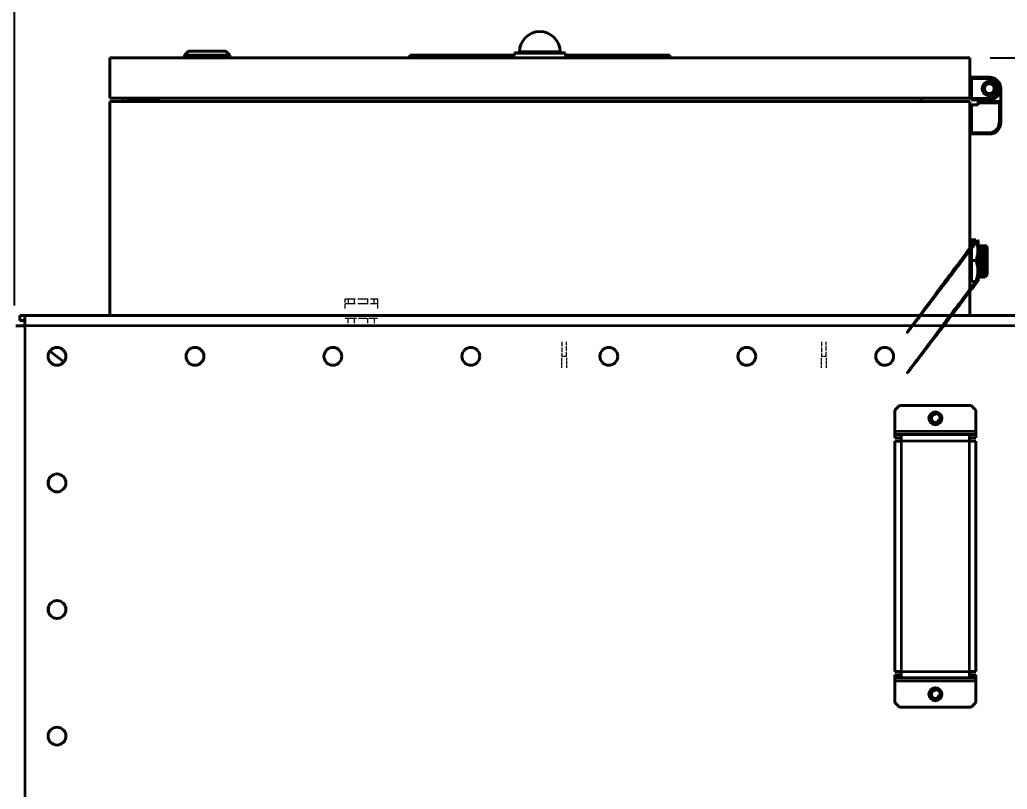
# Model space of a CAD drawing. Header units: millimetres. Extents: x 0 to 5945, y 0 to 4205.
# Drawn here: x 2225 to 2834, y 3393 to 3867 of the extents above; entities that cross this region are included whole.
import ezdxf

# ---------------------------------------------------------------- set-up
doc = ezdxf.new("R2010")
doc.units = ezdxf.units.MM
doc.header["$LTSCALE"] = 5
doc.linetypes.add('DASHED', pattern=[0.2067, 0.1654, -0.0413])
for name, color, linetype, lineweight in [('가려진 것(ISO)', 2, 'DASHED', 18), ('가려진 좁은 것(ISO)', 2, 'DASHED', 18), ('가시적인 것(ISO)', 3, 'Continuous', 40), ('가시적인 좁은 것(ISO)', 3, 'Continuous', 35), ('치수(ISO)', 2, 'Continuous', 25)]:
    doc.layers.add(name, color=color, linetype=linetype, lineweight=lineweight)
doc.styles.add('치수 텍스트_PSTEK_POSCO', font='isocp.shx')
doc.dimstyles.new('치수_PSTEK_POSCO', dxfattribs={"dimscale": 5, "dimtxt": 3.5, "dimasz": 2.5, "dimexe": 2, "dimexo": 2.5, "dimgap": 1, "dimtad": 1, "dimrnd": 1e-08, "dimdsep": 46, "dimtxsty": '치수 텍스트_PSTEK_POSCO', "dimcen": 0.09, "dimdle": 10, "dimclrd": 7, "dimclre": 7, "dimclrt": 2, "dimadec": 1, "dimazin": 2, "dimtfac": 1, "dimtmove": 0, "dimatfit": 3, "dimfxl": 0, "dimtolj": 1, "dimlwd": -1, "dimlwe": -1, "dimarcsym": 0})

# ---------------------------------------------------------------- blocks, each defined once
blk = doc.blocks.new('*D29')
at = {"layer": 'Defpoints', "color": 0}
for p in [(2869.26, 3918.93), (2221.86, 3678.22), (2869.26, 3678.22)]:
    blk.add_point(p, dxfattribs=at)
at = {"layer": '치수(ISO)', "color": 7}
for p, q in [((2221.86, 3690.72), (2221.86, 3928.93)), ((2869.26, 3690.72), (2869.26, 3928.93)), ((2234.36, 3918.93), (2856.76, 3918.93))]:
    blk.add_line(p, q, dxfattribs=at)
for points in [[(2234.36, 3921.02), (2234.36, 3916.85), (2221.86, 3918.93)], [(2856.76, 3921.02), (2856.76, 3916.85), (2869.26, 3918.93)]]:
    blk.add_solid(points, dxfattribs=at)
at = {"layer": '치수(ISO)', "color": 2, "insert": (2518.78, 3932.68), "char_height": 17.5, "attachment_point": 4, "style": '치수 텍스트_PSTEK_POSCO'}
blk.add_mtext('\\A1;647.4', dxfattribs=at)
blk = doc.blocks.new('*D57')
at = {"layer": 'Defpoints', "color": 0}
for p in [(2943.06, 3969.15), (2943.06, 3489.42), (1787.06, 3430.42)]:
    blk.add_point(p, dxfattribs=at)
at = {"layer": '치수(ISO)', "color": 7}
for p, q in [((1787.06, 3442.92), (1787.06, 3979.15)), ((2943.06, 3501.92), (2943.06, 3979.15)), ((1799.56, 3969.15), (2930.56, 3969.15))]:
    blk.add_line(p, q, dxfattribs=at)
for points in [[(1799.56, 3971.24), (1799.56, 3967.07), (1787.06, 3969.15)], [(2930.56, 3971.24), (2930.56, 3967.07), (2943.06, 3969.15)]]:
    blk.add_solid(points, dxfattribs=at)
at = {"layer": '치수(ISO)', "color": 2, "insert": (2346.25, 3982.9), "char_height": 17.5, "attachment_point": 4, "style": '치수 텍스트_PSTEK_POSCO'}
blk.add_mtext('\\A1;1156', dxfattribs=at)
blk = doc.blocks.new('*D58')
at = {"layer": 'Defpoints', "color": 0}
for p in [(2810.56, 3843.42), (2746.9, 2880.62), (3120.83, 2880.62)]:
    blk.add_point(p, dxfattribs=at)
at = {"layer": '치수(ISO)', "color": 7}
for p, q in [((2823.06, 3843.42), (3130.83, 3843.42)), ((3120.83, 3830.92), (3120.83, 2893.12)), ((2759.4, 2880.62), (3130.83, 2880.62))]:
    blk.add_line(p, q, dxfattribs=at)
for points in [[(3118.74, 3830.92), (3122.91, 3830.92), (3120.83, 3843.42)], [(3118.74, 2893.12), (3122.91, 2893.12), (3120.83, 2880.62)]]:
    blk.add_solid(points, dxfattribs=at)
at = {"layer": '치수(ISO)', "color": 2, "insert": (3107.07, 3337.16), "char_height": 17.5, "attachment_point": 4, "rotation": 90, "style": '치수 텍스트_PSTEK_POSCO'}
blk.add_mtext('\\A1;962.8', dxfattribs=at)

msp = doc.modelspace()

# ---------------------------------------------------------------- linework, layer by layer
at = {"layer": '가려진 것(ISO)', "ltscale": 7.618686}
for p, q in [((2425.557, 3694.925), (2445.557, 3694.925)), ((2425.557, 3691.925), (2445.557, 3691.925))]:
    msp.add_line(p, q, dxfattribs=at)
at = {"layer": '가려진 것(ISO)', "ltscale": 3.49512}
for p, q in [((2425.557, 3688.925), (2425.557, 3694.925)), ((2445.557, 3694.925), (2445.557, 3688.925))]:
    msp.add_line(p, q, dxfattribs=at)
at = {"layer": '가려진 것(ISO)', "ltscale": 1.142718}
for p, q in [((2431.457, 3691.925), (2431.457, 3694.925)), ((2439.657, 3691.925), (2439.657, 3694.925)), ((2431.457, 3679.925), (2431.457, 3682.925)), ((2439.657, 3679.925), (2439.657, 3682.925))]:
    msp.add_line(p, q, dxfattribs=at)
at = {"layer": '가려진 것(ISO)', "ltscale": 1.196656}
for p, q in [((2425.557, 3682.925), (2427.557, 3682.925)), ((2443.557, 3682.925), (2445.557, 3682.925))]:
    msp.add_line(p, q, dxfattribs=at)
at = {"layer": '가려진 것(ISO)', "ltscale": 6.094929}
msp.add_line((2427.557, 3682.925), (2443.557, 3682.925), dxfattribs=at)
at = {"layer": '가려진 것(ISO)', "ltscale": 3.428354}
for p, q in [((2559.057, 3668.425), (2559.057, 3659.425)), ((2562.057, 3659.425), (2562.057, 3668.425)), ((2719.057, 3668.425), (2719.057, 3659.425)), ((2722.057, 3659.425), (2722.057, 3668.425))]:
    msp.add_line(p, q, dxfattribs=at)
at = {"layer": '가려진 것(ISO)', "ltscale": 2.285536}
for p, q in [((2558.975, 3658.425), (2558.975, 3652.425)), ((2562.139, 3652.425), (2562.139, 3658.425)), ((2718.975, 3658.425), (2718.975, 3652.425)), ((2722.139, 3652.425), (2722.139, 3658.425))]:
    msp.add_line(p, q, dxfattribs=at)
at = {"layer": '가려진 것(ISO)', "ltscale": 1.795034}
for p, q in [((2562.057, 3659.425), (2559.057, 3659.425)), ((2722.057, 3659.425), (2719.057, 3659.425))]:
    msp.add_line(p, q, dxfattribs=at)
at = {"layer": '가려진 좁은 것(ISO)', "ltscale": 1.142718}
for p, q in [((2427.557, 3694.925), (2427.557, 3691.925)), ((2443.557, 3691.925), (2443.557, 3694.925)), ((2427.557, 3679.925), (2427.557, 3682.925)), ((2443.557, 3682.925), (2443.557, 3679.925))]:
    msp.add_line(p, q, dxfattribs=at)
at = {"layer": '가시적인 것(ISO)'}
for p, q in [((2329.057, 3847.425), (2326.557, 3844.925)), ((2329.057, 3847.425), (2352.057, 3847.425)), ((2352.057, 3847.425), (2354.557, 3844.925)), ((2529.977, 3846.136), (2529.304, 3843.425)), ((2530.357, 3846.425), (2529.977, 3846.136)), ((2561.137, 3846.136), (2529.977, 3846.136)), ((2560.757, 3846.425), (2530.357, 3846.425)), ((2533.057, 3846.425), (2533.057, 3847.025)), ((2558.057, 3846.425), (2558.057, 3847.025)), ((2560.757, 3846.425), (2561.137, 3846.136)), ((2561.137, 3846.136), (2561.81, 3843.425)), ((2810.557, 3843.425), (2280.557, 3843.425)), ((2280.557, 3843.425), (2280.557, 3818.425)), ((2354.557, 3844.925), (2326.557, 3844.925)), ((2326.557, 3843.425), (2326.557, 3844.925)), ((2354.557, 3843.425), (2354.557, 3844.925)), ((2529.676, 3844.925), (2465.557, 3844.925)), ((2465.557, 3844.925), (2465.557, 3843.425)), ((2470.557, 3844.935), (2474.565, 3844.935)), ((2470.557, 3844.925), (2470.557, 3844.935)), ((2474.565, 3844.935), (2529.678, 3844.935)), ((2474.565, 3844.925), (2474.565, 3844.935)), ((2561.435, 3844.935), (2616.277, 3844.935)), ((2625.557, 3844.925), (2561.438, 3844.925)), ((2616.277, 3844.935), (2620.557, 3844.935)), ((2616.277, 3844.925), (2616.277, 3844.935)), ((2620.557, 3844.925), (2620.557, 3844.935)), ((2625.557, 3844.925), (2625.557, 3843.425)), ((2810.557, 3818.425), (2810.557, 3843.425)), ((2811.557, 3831.425), (2822.557, 3831.425)), ((2811.557, 3830.425), (2811.557, 3831.425)), ((2811.557, 3830.425), (2811.557, 3818.425)), ((2829.557, 3824.425), (2829.557, 3816.425)), ((2280.557, 3818.425), (2810.557, 3818.425)), ((2280.557, 3816.425), (2810.557, 3816.425)), ((2280.557, 3684.625), (2280.557, 3816.425)), ((2288.556, 3818.425), (2288.556, 3818.147)), ((2288.821, 3816.425), (2288.559, 3818.425)), ((2301.909, 3818.005), (2289.516, 3816.425)), ((2301.854, 3818.425), (2301.909, 3818.005)), ((2304.556, 3818.425), (2304.556, 3818.14)), ((2310.557, 3818.137), (2304.556, 3818.14)), ((2310.557, 3816.425), (2310.557, 3818.425)), ((2780.557, 3816.425), (2780.557, 3818.425)), ((2810.557, 3684.625), (2810.557, 3816.425)), ((2811.557, 3817.425), (2811.557, 3818.425)), ((2822.557, 3817.425), (2811.557, 3817.425)), ((2815.557, 3816.425), (2815.557, 3817.425)), ((2815.557, 3815.425), (2815.557, 3816.425)), ((2829.557, 3816.425), (2815.557, 3816.425)), ((2815.557, 3815.425), (2815.557, 3814.425)), ((2828.557, 3815.425), (2829.557, 3816.425)), ((2829.557, 3816.425), (2829.557, 3803.425)), ((2815.557, 3814.425), (2811.557, 3814.425)), ((2811.557, 3814.425), (2811.557, 3797.425)), ((2811.557, 3796.425), (2811.557, 3797.425)), ((2822.557, 3796.425), (2811.557, 3796.425)), ((2811.557, 3731.225), (2811.557, 3718.425)), ((2811.557, 3731.225), (2814.287, 3731.129)), ((2815.557, 3730.895), (2815.445, 3731.089)), ((2815.557, 3730.895), (2815.557, 3705.954)), ((2810.557, 3727.525), (2811.557, 3727.525)), ((2810.625, 3727.425), (2810.557, 3727.425)), ((2810.948, 3727.425), (2811.061, 3727.425)), ((2811.104, 3725.942), (2810.991, 3725.943)), ((2811.023, 3724.425), (2811.136, 3724.425)), ((2811.532, 3727.425), (2811.419, 3727.425)), ((2815.557, 3727.525), (2820.257, 3727.525)), ((2815.597, 3727.425), (2815.597, 3727.425)), ((2816.068, 3727.425), (2815.955, 3727.425)), ((2816.975, 3727.425), (2816.862, 3727.425)), ((2817.298, 3727.425), (2817.298, 3727.425)), ((2817.411, 3727.425), (2817.411, 3727.425)), ((2817.882, 3727.425), (2817.769, 3727.425)), ((2818.205, 3727.425), (2818.205, 3727.425)), ((2818.319, 3727.425), (2818.318, 3727.425)), ((2818.789, 3727.425), (2818.676, 3727.425)), ((2819.696, 3727.425), (2819.585, 3727.425)), ((2819.957, 3727.424), (2819.957, 3727.425)), ((2820.957, 3727.425), (2819.957, 3727.425)), ((2819.957, 3727.425), (2819.957, 3727.425)), ((2820.257, 3727.425), (2820.257, 3727.525)), ((2820.957, 3727.425), (2820.957, 3708.725)), ((2821.157, 3710.425), (2821.157, 3726.425)), ((2811.557, 3718.425), (2811.557, 3705.625)), ((2814.287, 3718.425), (2811.557, 3718.425)), ((2811.328, 3712.425), (2811.214, 3712.425)), ((2810.888, 3708.109), (2810.557, 3708.683)), ((2811.005, 3708.106), (2810.892, 3708.106)), ((2811.347, 3708.695), (2811.008, 3708.109)), ((2811.246, 3710.909), (2811.359, 3710.91)), ((2811.345, 3708.695), (2811.457, 3708.695)), ((2811.557, 3708.522), (2811.455, 3708.699)), ((2814.287, 3705.72), (2811.557, 3705.625)), ((2815.557, 3705.954), (2815.445, 3705.76)), ((2815.883, 3708.695), (2815.557, 3708.131)), ((2815.881, 3708.695), (2815.993, 3708.695)), ((2816.331, 3708.109), (2815.991, 3708.698)), ((2816.448, 3708.106), (2816.334, 3708.106)), ((2816.79, 3708.695), (2816.451, 3708.109)), ((2816.788, 3708.695), (2816.9, 3708.695)), ((2817.238, 3708.109), (2816.898, 3708.699)), ((2817.355, 3708.106), (2817.242, 3708.106)), ((2817.697, 3708.695), (2817.358, 3708.109)), ((2817.695, 3708.695), (2817.807, 3708.695)), ((2818.145, 3708.109), (2817.805, 3708.698)), ((2818.262, 3708.106), (2818.149, 3708.106)), ((2818.604, 3708.695), (2818.266, 3708.109)), ((2818.602, 3708.695), (2818.714, 3708.695)), ((2819.053, 3708.109), (2818.712, 3708.698)), ((2819.169, 3708.106), (2819.056, 3708.106)), ((2819.512, 3708.696), (2819.173, 3708.109)), ((2819.51, 3708.696), (2819.622, 3708.696)), ((2819.957, 3708.115), (2819.619, 3708.7)), ((2819.957, 3708.119), (2819.957, 3711.451)), ((2819.957, 3711.451), (2819.957, 3711.451)), ((2819.957, 3708.725), (2820.957, 3708.725)), ((2225.157, 3681.425), (2225.157, 3684.625)), ((2225.157, 3684.625), (2228.257, 3684.625)), ((2228.257, 3681.425), (2225.157, 3681.425)), ((2228.257, 3684.625), (2862.857, 3684.625)), ((2228.257, 3684.625), (2228.257, 3683.767)), ((2228.257, 3683.767), (2228.257, 3678.225)), ((2228.257, 3678.225), (2222.714, 3678.225)), ((2228.057, 3678.425), (2228.057, 3678.225)), ((2228.257, 3678.425), (2228.057, 3678.425)), ((2252.347, 3655.983), (2243.612, 3662.664)), ((2764.257, 3626.225), (2767.257, 3629.225)), ((2811.257, 3629.225), (2767.257, 3629.225)), ((2811.257, 3629.225), (2814.257, 3626.225)), ((2764.257, 3626.225), (2764.257, 3613.225)), ((2814.257, 3626.225), (2814.257, 3613.225)), ((2764.257, 3613.225), (2764.257, 3611.225)), ((2764.257, 3609.225), (2764.257, 3611.225)), ((2764.257, 3611.225), (2768.257, 3611.225)), ((2768.257, 3609.225), (2764.257, 3609.225)), ((2768.257, 3607.225), (2768.257, 3611.225)), ((2768.257, 3611.225), (2810.257, 3611.225)), ((2810.257, 3611.225), (2810.257, 3607.225)), ((2810.257, 3611.225), (2814.257, 3611.225)), ((2814.257, 3609.225), (2810.257, 3609.225)), ((2814.257, 3613.225), (2814.257, 3611.225)), ((2814.257, 3611.225), (2814.257, 3609.225)), ((2764.257, 3465.225), (2764.257, 3607.225)), ((2768.257, 3607.225), (2764.257, 3607.225)), ((2814.257, 3607.225), (2810.257, 3607.225)), ((2814.257, 3607.225), (2814.257, 3465.225)), ((2764.257, 3465.225), (2768.257, 3465.225)), ((2764.257, 3461.225), (2764.257, 3463.225)), ((2764.257, 3463.225), (2768.257, 3463.225)), ((2768.257, 3461.225), (2768.257, 3465.225)), ((2810.257, 3465.225), (2814.257, 3465.225)), ((2810.257, 3465.225), (2810.257, 3461.225)), ((2810.257, 3463.225), (2814.257, 3463.225)), ((2814.257, 3463.225), (2814.257, 3461.225)), ((2764.257, 3459.225), (2764.257, 3461.225)), ((2768.257, 3461.225), (2764.257, 3461.225)), ((2764.257, 3446.225), (2764.257, 3459.225)), ((2810.257, 3461.225), (2768.257, 3461.225)), ((2814.257, 3461.225), (2810.257, 3461.225)), ((2814.257, 3459.225), (2814.257, 3461.225)), ((2814.257, 3446.225), (2814.257, 3459.225)), ((2767.257, 3443.225), (2764.257, 3446.225)), ((2814.257, 3446.225), (2811.257, 3443.225)), ((2767.257, 3443.225), (2811.257, 3443.225))]:
    msp.add_line(p, q, dxfattribs=at)
for centre, radius in [((2822.557, 3824.425), 4.5), ((2822.557, 3824.425), 4), ((2822.557, 3824.425), 3), ((2248.057, 3659.425), 5.5), ((2333.057, 3659.425), 5.5), ((2418.057, 3659.425), 5.5), ((2503.057, 3659.425), 5.5), ((2588.057, 3659.425), 5.5), ((2673.057, 3659.425), 5.5), ((2758.057, 3659.425), 5.5), ((2789.257, 3621.225), 4), ((2789.257, 3621.225), 3), ((2248.057, 3581.425), 5.5), ((2248.057, 3503.425), 5.5), ((2789.257, 3451.225), 4), ((2789.257, 3451.225), 3), ((2248.057, 3425.425), 5.5)]:
    msp.add_circle(centre, radius, dxfattribs=at)
for centre, radius, start, end in [((2545.557, 3847.025), 12.5, 0, 180), ((2822.557, 3824.425), 7, 270, 90), ((2822.557, 3803.425), 7, 270, 0), ((2820.957, 3726.425), 0.2, 0, 90), ((2820.957, 3710.425), 0.2, 270, 0), ((2248.118, 3581.425), 5.5, 90.318832, 269.681168), ((2248.118, 3503.425), 5.5, 90.318832, 269.681168)]:
    msp.add_arc(centre, radius, start, end, dxfattribs=at)
for points in [[(2288.596, 3818.138), (2288.583, 3818.144), (2288.569, 3818.147), (2288.556, 3818.147)], [(2304.556, 3818.14), (2303.671, 3818.14), (2302.787, 3818.095), (2301.909, 3818.005)], [(2810.949, 3727.425), (2810.949, 3727.421), (2810.949, 3727.418), (2810.948, 3727.414)], [(2811.532, 3727.425), (2811.541, 3727.425), (2811.549, 3727.425), (2811.557, 3727.425)], [(2815.557, 3727.425), (2815.57, 3727.425), (2815.584, 3727.425), (2815.597, 3727.425)], [(2811.184, 3721.576), (2811.146, 3721.577), (2811.109, 3721.577), (2811.071, 3721.577)], [(2811.186, 3721.438), (2811.149, 3721.438), (2811.111, 3721.439), (2811.073, 3721.439)], [(2811.277, 3715.413), (2811.24, 3715.412), (2811.202, 3715.412), (2811.164, 3715.411)], [(2811.166, 3715.273), (2811.204, 3715.273), (2811.242, 3715.274), (2811.279, 3715.274)], [(2819.957, 3708.119), (2819.957, 3708.117), (2819.957, 3708.116), (2819.957, 3708.115)], [(2819.957, 3708.117), (2819.957, 3708.116), (2819.957, 3708.115), (2819.957, 3708.115)]]:
    msp.add_open_spline(points, degree=3, dxfattribs=at)
for points, weights in [([(2814.287, 3731.129), (2730.833, 3619.542), (2815.445, 3731.089)], [1.24077700271, 1.3410201396, 1.3410201396]), ([(2814.287, 3718.425), (2816.442, 3724.739), (2814.287, 3731.129)], [1.24077700271, 1.4412632765, 1.24077700271]), ([(2814.287, 3705.72), (2816.442, 3712.11), (2814.287, 3718.425)], [1.24077700271, 1.4412632765, 1.24077700271]), ([(2815.445, 3705.76), (2730.833, 3594.941), (2814.287, 3705.72)], [1.3410201396, 1.3410201396, 1.24077700271])]:
    msp.add_rational_spline(points, weights, degree=2, dxfattribs=at)
for points, knots in [([(2810.557, 3725.44), (2810.561, 3725.213), (2810.566, 3724.977), (2810.581, 3724.103), (2810.592, 3723.421), (2810.608, 3722.416), (2810.612, 3722.13), (2810.626, 3721.202), (2810.635, 3720.545), (2810.649, 3719.535), (2810.654, 3719.191), (2810.669, 3718.107), (2810.68, 3717.367), (2810.695, 3716.265), (2810.701, 3715.895), (2810.715, 3714.883), (2810.725, 3714.256), (2810.743, 3713.117), (2810.751, 3712.603), (2810.767, 3711.714), (2810.774, 3711.331), (2810.791, 3710.534), (2810.799, 3710.136), (2810.818, 3709.394), (2810.828, 3709.066), (2810.847, 3708.596), (2810.855, 3708.432), (2810.872, 3708.176), (2810.882, 3708.106), (2810.892, 3708.106)], [0.3222412, 0.3222412, 0.3222412, 0.3222412, 0.4150511, 0.4150511, 0.6534208, 0.6534208, 0.7460289, 0.7460289, 0.9484847, 0.9484847, 1.052104, 1.052104, 1.2739005, 1.2739005, 1.3878066, 1.3878066, 1.5901853, 1.5901853, 1.7730159, 1.7730159, 1.927135, 1.927135, 2.1187165, 2.1187165, 2.3337323, 2.3337323, 2.507767, 2.507767, 2.7164563, 2.7164563, 2.7164563, 2.7164563]), ([(2811.008, 3708.109), (2811.007, 3708.107), (2811.006, 3708.106), (2810.995, 3708.106), (2810.985, 3708.184), (2810.97, 3708.411), (2810.965, 3708.502), (2810.95, 3708.819), (2810.941, 3709.09), (2810.927, 3709.584), (2810.922, 3709.762), (2810.91, 3710.269), (2810.902, 3710.62), (2810.885, 3711.454), (2810.876, 3711.947), (2810.862, 3712.8), (2810.856, 3713.135), (2810.845, 3713.781), (2810.841, 3714.089), (2810.826, 3715.081), (2810.816, 3715.788), (2810.796, 3717.152), (2810.787, 3717.802), (2810.773, 3718.779), (2810.769, 3719.104), (2810.759, 3719.824), (2810.753, 3720.218), (2810.738, 3721.268), (2810.728, 3721.914), (2810.704, 3723.57), (2810.687, 3724.524), (2810.668, 3725.562), (2810.664, 3725.757), (2810.649, 3726.518), (2810.637, 3727.015), (2810.625, 3727.425)], [2.6911151, 2.6911151, 2.6911151, 2.6911151, 2.7166008, 2.7166008, 2.9355079, 2.9355079, 3.0407966, 3.0407966, 3.2433406, 3.2433406, 3.3441671, 3.3441671, 3.5096129, 3.5096129, 3.7042, 3.7042, 3.8226382, 3.8226382, 3.9250352, 3.9250352, 4.1459604, 4.1459604, 4.3415148, 4.3415148, 4.4390559, 4.4390559, 4.5585551, 4.5585551, 4.7616205, 4.7616205, 5.1001237, 5.1001237, 5.1822536, 5.1822536, 5.4334709, 5.4334709, 5.4334709, 5.4334709]), ([(2810.625, 3727.425), (2810.687, 3727.425), (2810.745, 3727.425), (2810.853, 3727.425), (2810.902, 3727.425), (2810.948, 3727.425)], [-0.1388895, -0.1388895, -0.1388895, -0.1388895, -0.06820794, -0.06820794, -0.00000605, -0.00000605, -0.00000605, -0.00000605]), ([(2811.402, 3709.436), (2811.4, 3709.376), (2811.397, 3709.319), (2811.395, 3709.265), (2811.389, 3709.125), (2811.383, 3709.009), (2811.376, 3708.92), (2811.366, 3708.771), (2811.356, 3708.696), (2811.345, 3708.695), (2811.338, 3708.695), (2811.331, 3708.732), (2811.324, 3708.805), (2811.314, 3708.899), (2811.305, 3709.054), (2811.296, 3709.265), (2811.287, 3709.454), (2811.279, 3709.687), (2811.271, 3709.962), (2811.262, 3710.237), (2811.254, 3710.554), (2811.246, 3710.908), (2811.237, 3711.308), (2811.227, 3711.754), (2811.218, 3712.239), (2811.211, 3712.615), (2811.203, 3713.014), (2811.196, 3713.432), (2811.186, 3714.033), (2811.176, 3714.672), (2811.165, 3715.335), (2811.159, 3715.73), (2811.153, 3716.133), (2811.147, 3716.541), (2811.135, 3717.296), (2811.124, 3718.07), (2811.112, 3718.84), (2811.107, 3719.185), (2811.102, 3719.529), (2811.097, 3719.87), (2811.084, 3720.702), (2811.072, 3721.517), (2811.059, 3722.289), (2811.055, 3722.541), (2811.051, 3722.788), (2811.047, 3723.03), (2811.034, 3723.833), (2811.02, 3724.576), (2811.007, 3725.228), (2811.004, 3725.373), (2811.001, 3725.514), (2810.998, 3725.651), (2810.983, 3726.308), (2810.968, 3726.855), (2810.954, 3727.266), (2810.952, 3727.321), (2810.95, 3727.374), (2810.948, 3727.425)], [0.42864764, 0.42864764, 0.42864764, 0.42864764, 0.4375, 0.4375, 0.4375, 0.46084207, 0.46084207, 0.46084207, 0.5, 0.5, 0.5, 0.52730597, 0.52730597, 0.52730597, 0.5625, 0.5625, 0.5625, 0.59376964, 0.59376964, 0.59376964, 0.625, 0.625, 0.625, 0.6602331, 0.6602331, 0.6602331, 0.6875, 0.6875, 0.6875, 0.72669644, 0.72669644, 0.72669644, 0.75, 0.75, 0.75, 0.79315975, 0.79315975, 0.79315975, 0.8125, 0.8125, 0.8125, 0.85962318, 0.85962318, 0.85962318, 0.875, 0.875, 0.875, 0.92608682, 0.92608682, 0.92608682, 0.9375, 0.9375, 0.9375, 0.99255071, 0.99255071, 0.99255071, 1, 1, 1, 1]), ([(2811.061, 3727.425), (2811.113, 3727.425), (2811.169, 3727.425), (2811.288, 3727.425), (2811.352, 3727.425), (2811.419, 3727.425)], [-0.13972389, -0.13972389, -0.13972389, -0.13972389, -0.07119615, -0.07119615, -0.00000972, -0.00000972, -0.00000972, -0.00000972]), ([(2811.455, 3708.699), (2811.446, 3708.714), (2811.437, 3708.788), (2811.428, 3708.919), (2811.41, 3709.172), (2811.392, 3709.639), (2811.375, 3710.29), (2811.357, 3710.941), (2811.34, 3711.775), (2811.322, 3712.737), (2811.304, 3713.7), (2811.287, 3714.791), (2811.269, 3715.937), (2811.252, 3717.084), (2811.234, 3718.287), (2811.216, 3719.467), (2811.199, 3720.646), (2811.181, 3721.802), (2811.164, 3722.858), (2811.146, 3723.909), (2811.129, 3724.86), (2811.111, 3725.651), (2811.111, 3725.655), (2811.111, 3725.659), (2811.111, 3725.663), (2811.094, 3726.404), (2811.078, 3727.003), (2811.061, 3727.425)], [0.50466237, 0.50466237, 0.50466237, 0.50466237, 0.53904732, 0.53904732, 0.53904732, 0.60551113, 0.60551113, 0.60551113, 0.67197493, 0.67197493, 0.67197493, 0.73843874, 0.73843874, 0.73843874, 0.80490255, 0.80490255, 0.80490255, 0.87136635, 0.87136635, 0.87136635, 0.9375, 0.9375, 0.9375, 0.93783016, 0.93783016, 0.93783016, 1, 1, 1, 1]), ([(2811.419, 3727.425), (2811.428, 3727.135), (2811.436, 3726.802), (2811.451, 3726.084), (2811.459, 3725.707), (2811.483, 3724.438), (2811.499, 3723.451), (2811.524, 3721.836), (2811.532, 3721.271), (2811.546, 3720.3), (2811.551, 3719.901), (2811.557, 3719.499)], [0.000001, 0.000001, 0.000001, 0.000001, 0.17755959, 0.17755959, 0.34118674, 0.34118674, 0.68828752, 0.68828752, 0.86585156, 0.86585156, 0.98713517, 0.98713517, 0.98713517, 0.98713517]), ([(2811.557, 3726.446), (2811.555, 3726.512), (2811.554, 3726.576), (2811.546, 3726.928), (2811.539, 3727.191), (2811.532, 3727.425)], [1.78834821, 1.78834821, 1.78834821, 1.78834821, 1.81957156, 1.81957156, 1.96301031, 1.96301031, 1.96301031, 1.96301031]), ([(2815.881, 3708.695), (2815.881, 3708.695), (2815.881, 3708.695), (2815.864, 3708.695), (2815.845, 3708.897), (2815.809, 3709.832), (2815.79, 3710.486), (2815.753, 3712.233), (2815.734, 3713.258), (2815.696, 3715.641), (2815.677, 3716.888), (2815.638, 3719.539), (2815.619, 3720.8), (2815.586, 3722.895), (2815.571, 3723.738), (2815.557, 3724.495)], [4.1723474, 4.1723474, 4.1723474, 4.1723474, 4.17267, 4.17267, 5.0195457, 5.0195457, 5.7098027, 5.7098027, 6.2461028, 6.2461028, 6.6815145, 6.6815145, 7.0840365, 7.0840365, 7.3914567, 7.3914567, 7.3914567, 7.3914567]), ([(2815.597, 3727.425), (2815.649, 3727.425), (2815.704, 3727.425), (2815.824, 3727.425), (2815.888, 3727.425), (2815.955, 3727.425)], [-0.13976226, -0.13976226, -0.13976226, -0.13976226, -0.0711975, -0.0711975, -0.0000093, -0.0000093, -0.0000093, -0.0000093]), ([(2815.991, 3708.698), (2815.975, 3708.726), (2815.957, 3708.934), (2815.922, 3709.832), (2815.903, 3710.486), (2815.866, 3712.233), (2815.848, 3713.258), (2815.809, 3715.641), (2815.79, 3716.888), (2815.751, 3719.539), (2815.732, 3720.8), (2815.694, 3723.177), (2815.676, 3724.256), (2815.647, 3725.657), (2815.637, 3726.092), (2815.617, 3726.849), (2815.607, 3727.169), (2815.597, 3727.425)], [-3.5049232, -3.5049232, -3.5049232, -3.5049232, -2.7556919, -2.7556919, -2.0978074, -2.0978074, -1.5866592, -1.5866592, -1.171668, -1.171668, -0.7880239, -0.7880239, -0.4040334, -0.4040334, -0.2016665, -0.2016665, 0, 0, 0, 0]), ([(2815.955, 3727.425), (2815.963, 3727.129), (2815.972, 3726.787), (2815.989, 3726.022), (2815.997, 3725.602), (2816.014, 3724.661), (2816.023, 3724.137), (2816.042, 3722.995), (2816.051, 3722.375), (2816.07, 3721.096), (2816.079, 3720.441), (2816.098, 3719.164), (2816.106, 3718.547), (2816.12, 3717.551), (2816.125, 3717.174), (2816.135, 3716.475), (2816.14, 3716.153), (2816.154, 3715.199), (2816.163, 3714.581), (2816.182, 3713.306), (2816.193, 3712.663), (2816.213, 3711.578), (2816.221, 3711.123), (2816.234, 3710.486), (2816.239, 3710.276), (2816.252, 3709.731), (2816.261, 3709.425), (2816.275, 3708.975), (2816.28, 3708.811), (2816.296, 3708.449), (2816.306, 3708.291), (2816.322, 3708.137), (2816.328, 3708.106), (2816.334, 3708.106)], [0.000001, 0.000001, 0.000001, 0.000001, 0.1815864, 0.1815864, 0.3616743, 0.3616743, 0.5537251, 0.5537251, 0.7574263, 0.7574263, 0.9587101, 0.9587101, 1.1437994, 1.1437994, 1.2576768, 1.2576768, 1.3561254, 1.3561254, 1.5532927, 1.5532927, 1.7795878, 1.7795878, 1.9665053, 1.9665053, 2.067197, 2.067197, 2.2445997, 2.2445997, 2.3729378, 2.3729378, 2.5770222, 2.5770222, 2.7162896, 2.7162896, 2.7162896, 2.7162896]), ([(2816.451, 3708.109), (2816.45, 3708.107), (2816.449, 3708.106), (2816.438, 3708.106), (2816.429, 3708.173), (2816.412, 3708.408), (2816.405, 3708.548), (2816.388, 3708.957), (2816.379, 3709.251), (2816.361, 3709.926), (2816.352, 3710.297), (2816.333, 3711.164), (2816.324, 3711.666), (2816.309, 3712.518), (2816.304, 3712.841), (2816.293, 3713.465), (2816.289, 3713.764), (2816.274, 3714.745), (2816.263, 3715.451), (2816.244, 3716.812), (2816.234, 3717.459), (2816.221, 3718.436), (2816.216, 3718.763), (2816.206, 3719.484), (2816.201, 3719.878), (2816.19, 3720.591), (2816.186, 3720.911), (2816.171, 3721.939), (2816.161, 3722.626), (2816.144, 3723.701), (2816.137, 3724.108), (2816.12, 3725.087), (2816.11, 3725.631), (2816.094, 3726.365), (2816.089, 3726.598), (2816.079, 3727.035), (2816.073, 3727.239), (2816.068, 3727.425)], [2.6909762, 2.6909762, 2.6909762, 2.6909762, 2.7162371, 2.7162371, 2.9200056, 2.9200056, 3.0757834, 3.0757834, 3.279476, 3.279476, 3.4665207, 3.4665207, 3.6708493, 3.6708493, 3.7870803, 3.7870803, 3.8884337, 3.8884337, 4.1115926, 4.1115926, 4.3068563, 4.3068563, 4.4048115, 4.4048115, 4.5236908, 4.5236908, 4.6223241, 4.6223241, 4.8439406, 4.8439406, 4.9877627, 4.9877627, 5.2071397, 5.2071397, 5.3186089, 5.3186089, 5.4324693, 5.4324693, 5.4324693, 5.4324693]), ([(2816.068, 3727.425), (2816.13, 3727.425), (2816.188, 3727.425), (2816.296, 3727.425), (2816.345, 3727.425), (2816.391, 3727.425)], [-0.13881218, -0.13881218, -0.13881218, -0.13881218, -0.06822643, -0.06822643, 0, 0, 0, 0]), ([(2816.391, 3727.425), (2816.41, 3727.425), (2816.429, 3727.425), (2816.466, 3727.425), (2816.485, 3727.425), (2816.504, 3727.425)], [-0.011348355, -0.011348355, -0.011348355, -0.011348355, -0.005678347, -0.005678347, -0.000009147, -0.000009147, -0.000009147, -0.000009147]), ([(2816.788, 3708.695), (2816.788, 3708.695), (2816.788, 3708.695), (2816.769, 3708.696), (2816.751, 3708.944), (2816.713, 3709.918), (2816.694, 3710.629), (2816.655, 3712.5), (2816.636, 3713.591), (2816.597, 3715.991), (2816.578, 3717.271), (2816.541, 3719.776), (2816.523, 3721.028), (2816.486, 3723.331), (2816.467, 3724.382), (2816.44, 3725.684), (2816.43, 3726.113), (2816.411, 3726.856), (2816.401, 3727.172), (2816.391, 3727.425)], [2.5936859, 2.5936859, 2.5936859, 2.5936859, 2.5937897, 2.5937897, 2.8013141, 2.8013141, 3.0089014, 3.0089014, 3.233591, 3.233591, 3.5102815, 3.5102815, 3.8660147, 3.8660147, 4.3000441, 4.3000441, 4.5508927, 4.5508927, 4.8015238, 4.8015238, 4.8015238, 4.8015238]), ([(2816.504, 3727.425), (2816.556, 3727.425), (2816.611, 3727.425), (2816.731, 3727.425), (2816.795, 3727.425), (2816.862, 3727.425)], [-0.13983379, -0.13983379, -0.13983379, -0.13983379, -0.07118482, -0.07118482, -0.00000499, -0.00000499, -0.00000499, -0.00000499]), ([(2816.898, 3708.699), (2816.88, 3708.729), (2816.863, 3708.976), (2816.826, 3709.918), (2816.807, 3710.629), (2816.768, 3712.5), (2816.749, 3713.591), (2816.711, 3715.991), (2816.692, 3717.271), (2816.655, 3719.776), (2816.636, 3721.028), (2816.599, 3723.331), (2816.58, 3724.382), (2816.553, 3725.684), (2816.544, 3726.113), (2816.524, 3726.856), (2816.514, 3727.172), (2816.504, 3727.425)], [-1.750656, -1.750656, -1.750656, -1.750656, -1.5958966, -1.5958966, -1.43027, -1.43027, -1.2509981, -1.2509981, -1.0302365, -1.0302365, -0.7464096, -0.7464096, -0.4001129, -0.4001129, -0.1999697, -0.1999697, 0, 0, 0, 0]), ([(2816.862, 3727.425), (2816.87, 3727.135), (2816.879, 3726.802), (2816.892, 3726.196), (2816.897, 3725.948), (2816.911, 3725.219), (2816.921, 3724.708), (2816.937, 3723.754), (2816.943, 3723.328), (2816.954, 3722.617), (2816.959, 3722.34), (2816.972, 3721.49), (2816.98, 3720.902), (2816.994, 3719.892), (2817, 3719.475), (2817.011, 3718.732), (2817.015, 3718.406), (2817.029, 3717.432), (2817.038, 3716.788), (2817.057, 3715.434), (2817.068, 3714.731), (2817.083, 3713.761), (2817.087, 3713.468), (2817.097, 3712.843), (2817.103, 3712.515), (2817.118, 3711.658), (2817.128, 3711.157), (2817.146, 3710.294), (2817.154, 3709.926), (2817.172, 3709.252), (2817.182, 3708.958), (2817.199, 3708.548), (2817.206, 3708.408), (2817.223, 3708.173), (2817.232, 3708.106), (2817.242, 3708.106)], [0.000001, 0.000001, 0.000001, 0.000001, 0.1775623, 0.1775623, 0.2880686, 0.2880686, 0.4855654, 0.4855654, 0.63237, 0.63237, 0.7224337, 0.7224337, 0.9050859, 0.9050859, 1.030779, 1.030779, 1.1285675, 1.1285675, 1.3230362, 1.3230362, 1.5450449, 1.5450449, 1.6443183, 1.6443183, 1.7626606, 1.7626606, 1.966952, 1.966952, 2.1527074, 2.1527074, 2.3564061, 2.3564061, 2.5126111, 2.5126111, 2.7162046, 2.7162046, 2.7162046, 2.7162046]), ([(2817.358, 3708.109), (2817.357, 3708.107), (2817.356, 3708.106), (2817.35, 3708.106), (2817.346, 3708.122), (2817.336, 3708.191), (2817.33, 3708.252), (2817.31, 3708.555), (2817.295, 3708.932), (2817.271, 3709.776), (2817.262, 3710.153), (2817.248, 3710.79), (2817.244, 3711.015), (2817.234, 3711.513), (2817.229, 3711.79), (2817.219, 3712.345), (2817.214, 3712.621), (2817.199, 3713.527), (2817.189, 3714.186), (2817.17, 3715.479), (2817.161, 3716.102), (2817.147, 3717.057), (2817.143, 3717.38), (2817.132, 3718.169), (2817.125, 3718.636), (2817.104, 3720.131), (2817.09, 3721.145), (2817.067, 3722.649), (2817.059, 3723.171), (2817.045, 3724.045), (2817.039, 3724.407), (2817.028, 3725.058), (2817.022, 3725.352), (2817.003, 3726.337), (2816.989, 3726.941), (2816.975, 3727.425)], [2.6916311, 2.6916311, 2.6916311, 2.6916311, 2.716485, 2.716485, 2.8151332, 2.8151332, 2.9341354, 2.9341354, 3.250111, 3.250111, 3.4465206, 3.4465206, 3.5447553, 3.5447553, 3.6545981, 3.6545981, 3.7559985, 3.7559985, 3.9760149, 3.9760149, 4.168955, 4.168955, 4.266463, 4.266463, 4.4064252, 4.4064252, 4.7159522, 4.7159522, 4.8895285, 4.8895285, 5.0204662, 5.0204662, 5.1370735, 5.1370735, 5.4334512, 5.4334512, 5.4334512, 5.4334512]), ([(2816.975, 3727.425), (2817.037, 3727.425), (2817.095, 3727.425), (2817.203, 3727.425), (2817.252, 3727.425), (2817.298, 3727.425)], [-0.13893351, -0.13893351, -0.13893351, -0.13893351, -0.06825558, -0.06825558, 0, 0, 0, 0]), ([(2817.298, 3727.425), (2817.317, 3727.425), (2817.336, 3727.425), (2817.374, 3727.425), (2817.392, 3727.425), (2817.411, 3727.425)], [-0.011392359, -0.011392359, -0.011392359, -0.011392359, -0.005716617, -0.005716617, -0.000044428, -0.000044428, -0.000044428, -0.000044428]), ([(2817.695, 3708.695), (2817.674, 3708.695), (2817.655, 3709.013), (2817.618, 3709.956), (2817.6, 3710.709), (2817.564, 3712.382), (2817.546, 3713.435), (2817.51, 3715.658), (2817.491, 3716.893), (2817.455, 3719.352), (2817.436, 3720.622), (2817.399, 3722.937), (2817.38, 3724.065), (2817.349, 3725.607), (2817.339, 3726.057), (2817.318, 3726.836), (2817.308, 3727.164), (2817.298, 3727.424)], [1.9306968, 1.9306968, 1.9306968, 1.9306968, 2.2559656, 2.2559656, 2.6735186, 2.6735186, 3.1409889, 3.1409889, 3.5745222, 3.5745222, 3.9354567, 3.9354567, 4.2154959, 4.2154959, 4.3494976, 4.3494976, 4.4839458, 4.4839458, 4.4839458, 4.4839458]), ([(2817.411, 3727.425), (2817.463, 3727.425), (2817.519, 3727.425), (2817.638, 3727.425), (2817.702, 3727.425), (2817.769, 3727.425)], [-0.1397916, -0.1397916, -0.1397916, -0.1397916, -0.07118764, -0.07118764, -0.00000281, -0.00000281, -0.00000281, -0.00000281]), ([(2817.805, 3708.698), (2817.785, 3708.733), (2817.768, 3709.037), (2817.732, 3709.956), (2817.713, 3710.709), (2817.678, 3712.382), (2817.659, 3713.435), (2817.623, 3715.658), (2817.605, 3716.893), (2817.568, 3719.352), (2817.549, 3720.622), (2817.513, 3722.937), (2817.494, 3724.065), (2817.462, 3725.607), (2817.452, 3726.057), (2817.432, 3726.836), (2817.422, 3727.164), (2817.411, 3727.424)], [-3.8788561, -3.8788561, -3.8788561, -3.8788561, -3.4100945, -3.4100945, -2.7709976, -2.7709976, -2.0554986, -2.0554986, -1.3919425, -1.3919425, -0.8395046, -0.8395046, -0.4108832, -0.4108832, -0.2057833, -0.2057833, 0, 0, 0, 0]), ([(2817.769, 3727.425), (2817.781, 3727.007), (2817.793, 3726.499), (2817.814, 3725.478), (2817.822, 3725.003), (2817.837, 3724.169), (2817.843, 3723.831), (2817.857, 3722.932), (2817.866, 3722.354), (2817.879, 3721.439), (2817.884, 3721.116), (2817.897, 3720.211), (2817.906, 3719.622), (2817.92, 3718.604), (2817.925, 3718.177), (2817.936, 3717.427), (2817.941, 3717.103), (2817.954, 3716.142), (2817.963, 3715.514), (2817.983, 3714.211), (2817.993, 3713.546), (2818.008, 3712.635), (2818.013, 3712.358), (2818.023, 3711.793), (2818.028, 3711.507), (2818.038, 3711.002), (2818.043, 3710.778), (2818.056, 3710.143), (2818.065, 3709.768), (2818.089, 3708.93), (2818.104, 3708.555), (2818.124, 3708.252), (2818.129, 3708.191), (2818.14, 3708.122), (2818.144, 3708.106), (2818.149, 3708.106), (2818.149, 3708.106), (2818.149, 3708.106)], [0.000001, 0.000001, 0.000001, 0.000001, 0.2559486, 0.2559486, 0.445259, 0.445259, 0.5654299, 0.5654299, 0.7548533, 0.7548533, 0.8555968, 0.8555968, 1.0337886, 1.0337886, 1.161724, 1.161724, 1.259463, 1.259463, 1.4536801, 1.4536801, 1.6753435, 1.6753435, 1.7767227, 1.7767227, 1.8901426, 1.8901426, 1.9882623, 1.9882623, 2.1842123, 2.1842123, 2.4984854, 2.4984854, 2.6177152, 2.6177152, 2.7163742, 2.7163742, 2.716639, 2.716639, 2.716639, 2.716639]), ([(2818.266, 3708.109), (2818.255, 3708.091), (2818.245, 3708.153), (2818.227, 3708.39), (2818.221, 3708.522), (2818.209, 3708.792), (2818.205, 3708.907), (2818.191, 3709.302), (2818.182, 3709.623), (2818.159, 3710.582), (2818.145, 3711.288), (2818.125, 3712.408), (2818.12, 3712.739), (2818.108, 3713.477), (2818.101, 3713.887), (2818.081, 3715.18), (2818.068, 3716.099), (2818.047, 3717.594), (2818.039, 3718.153), (2818.021, 3719.466), (2818.01, 3720.216), (2817.99, 3721.587), (2817.981, 3722.208), (2817.968, 3723.041), (2817.965, 3723.275), (2817.954, 3723.926), (2817.948, 3724.33), (2817.931, 3725.265), (2817.921, 3725.772), (2817.902, 3726.682), (2817.892, 3727.084), (2817.882, 3727.425)], [0.2941062, 0.2941062, 0.2941062, 0.2941062, 0.5167065, 0.5167065, 0.6686471, 0.6686471, 0.7608438, 0.7608438, 0.9541462, 0.9541462, 1.259345, 1.259345, 1.3798628, 1.3798628, 1.5180493, 1.5180493, 1.8030001, 1.8030001, 1.9705985, 1.9705985, 2.1972149, 2.1972149, 2.394561, 2.394561, 2.4734645, 2.4734645, 2.6188598, 2.6188598, 2.8272445, 2.8272445, 3.0363189, 3.0363189, 3.0363189, 3.0363189]), ([(2817.882, 3727.425), (2817.944, 3727.425), (2818.002, 3727.425), (2818.11, 3727.425), (2818.159, 3727.425), (2818.205, 3727.425)], [-0.13889926, -0.13889926, -0.13889926, -0.13889926, -0.06819181, -0.06819181, 0, 0, 0, 0]), ([(2818.205, 3727.425), (2818.224, 3727.425), (2818.243, 3727.425), (2818.281, 3727.425), (2818.3, 3727.425), (2818.318, 3727.425)], [-0.011355843, -0.011355843, -0.011355843, -0.011355843, -0.005684941, -0.005684941, -0.000015072, -0.000015072, -0.000015072, -0.000015072]), ([(2818.602, 3708.695), (2818.6, 3708.695), (2818.598, 3708.699), (2818.579, 3708.76), (2818.56, 3709.016), (2818.522, 3710.119), (2818.503, 3710.851), (2818.464, 3712.798), (2818.445, 3713.894), (2818.407, 3716.294), (2818.388, 3717.561), (2818.349, 3720.23), (2818.33, 3721.469), (2818.292, 3723.816), (2818.273, 3724.822), (2818.237, 3726.454), (2818.22, 3727.043), (2818.205, 3727.425)], [0.2563355, 0.2563355, 0.2563355, 0.2563355, 0.290456, 0.290456, 0.5351422, 0.5351422, 0.7408526, 0.7408526, 0.9331951, 0.9331951, 1.1258704, 1.1258704, 1.3372567, 1.3372567, 1.6030238, 1.6030238, 1.9239468, 1.9239468, 1.9239468, 1.9239468]), ([(2818.712, 3708.698), (2818.711, 3708.7), (2818.71, 3708.703), (2818.692, 3708.76), (2818.673, 3709.016), (2818.635, 3710.119), (2818.616, 3710.851), (2818.577, 3712.798), (2818.558, 3713.894), (2818.52, 3716.294), (2818.502, 3717.561), (2818.462, 3720.23), (2818.443, 3721.469), (2818.405, 3723.816), (2818.386, 3724.822), (2818.351, 3726.454), (2818.333, 3727.043), (2818.318, 3727.425)], [-1.5464596, -1.5464596, -1.5464596, -1.5464596, -1.5317576, -1.5317576, -1.3023103, -1.3023103, -1.1094115, -1.1094115, -0.929048, -0.929048, -0.7483725, -0.7483725, -0.5501513, -0.5501513, -0.300936, -0.300936, 0, 0, 0, 0]), ([(2818.319, 3727.425), (2818.37, 3727.425), (2818.426, 3727.425), (2818.545, 3727.425), (2818.609, 3727.425), (2818.676, 3727.425)], [-0.13974804, -0.13974804, -0.13974804, -0.13974804, -0.0712245, -0.0712245, -0.00000951, -0.00000951, -0.00000951, -0.00000951]), ([(2818.676, 3727.425), (2818.686, 3727.084), (2818.695, 3726.684), (2818.715, 3725.775), (2818.725, 3725.27), (2818.741, 3724.334), (2818.748, 3723.926), (2818.759, 3723.271), (2818.762, 3723.037), (2818.775, 3722.203), (2818.785, 3721.583), (2818.804, 3720.214), (2818.815, 3719.464), (2818.833, 3718.151), (2818.841, 3717.593), (2818.862, 3716.099), (2818.875, 3715.18), (2818.895, 3713.887), (2818.901, 3713.477), (2818.913, 3712.74), (2818.919, 3712.409), (2818.939, 3711.288), (2818.953, 3710.581), (2818.976, 3709.622), (2818.986, 3709.301), (2818.999, 3708.906), (2819.003, 3708.791), (2819.014, 3708.523), (2819.021, 3708.391), (2819.038, 3708.169), (2819.047, 3708.106), (2819.056, 3708.106)], [0.000001, 0.000001, 0.000001, 0.000001, 0.2086512, 0.2086512, 0.4166256, 0.4166256, 0.5632822, 0.5632822, 0.6422274, 0.6422274, 0.8394582, 0.8394582, 1.0658651, 1.0658651, 1.2333316, 1.2333316, 1.5182479, 1.5182479, 1.6564203, 1.6564203, 1.7768948, 1.7768948, 2.0823807, 2.0823807, 2.2757704, 2.2757704, 2.3679465, 2.3679465, 2.5189761, 2.5189761, 2.7170518, 2.7170518, 2.7170518, 2.7170518]), ([(2819.173, 3708.109), (2819.172, 3708.107), (2819.17, 3708.106), (2819.16, 3708.106), (2819.15, 3708.171), (2819.132, 3708.432), (2819.122, 3708.626), (2819.108, 3709.008), (2819.103, 3709.151), (2819.09, 3709.612), (2819.081, 3709.968), (2819.063, 3710.781), (2819.053, 3711.235), (2819.035, 3712.224), (2819.027, 3712.756), (2819.013, 3713.607), (2819.008, 3713.903), (2818.994, 3714.815), (2818.985, 3715.449), (2818.967, 3716.664), (2818.959, 3717.239), (2818.941, 3718.486), (2818.932, 3719.157), (2818.914, 3720.483), (2818.904, 3721.135), (2818.886, 3722.358), (2818.877, 3722.93), (2818.856, 3724.293), (2818.842, 3725.044), (2818.823, 3726.043), (2818.816, 3726.354), (2818.803, 3726.929), (2818.796, 3727.191), (2818.789, 3727.425)], [2.6911346, 2.6911346, 2.6911346, 2.6911346, 2.7164601, 2.7164601, 2.9181842, 2.9181842, 3.1194028, 3.1194028, 3.2200178, 3.2200178, 3.4144254, 3.4144254, 3.6097346, 3.6097346, 3.8042279, 3.8042279, 3.9036743, 3.9036743, 4.1040057, 4.1040057, 4.277934, 4.277934, 4.4788692, 4.4788692, 4.6794026, 4.6794026, 4.8669111, 4.8669111, 5.1482765, 5.1482765, 5.2899094, 5.2899094, 5.4332392, 5.4332392, 5.4332392, 5.4332392]), ([(2818.789, 3727.425), (2818.851, 3727.425), (2818.909, 3727.425), (2819.017, 3727.425), (2819.066, 3727.425), (2819.112, 3727.425)], [-0.13889662, -0.13889662, -0.13889662, -0.13889662, -0.0682014, -0.0682014, -0.00001531, -0.00001531, -0.00001531, -0.00001531]), ([(2819.112, 3727.425), (2819.131, 3727.425), (2819.15, 3727.425), (2819.188, 3727.425), (2819.207, 3727.425), (2819.227, 3727.425)], [-0.011446096, -0.011446096, -0.011446096, -0.011446096, -0.005745041, -0.005745041, -0.000000114, -0.000000114, -0.000000114, -0.000000114]), ([(2819.51, 3708.696), (2819.51, 3708.696), (2819.51, 3708.696), (2819.501, 3708.697), (2819.492, 3708.758), (2819.479, 3708.936), (2819.474, 3709.007), (2819.464, 3709.194), (2819.458, 3709.316), (2819.448, 3709.548), (2819.445, 3709.647), (2819.437, 3709.9), (2819.432, 3710.06), (2819.421, 3710.509), (2819.414, 3710.82), (2819.399, 3711.471), (2819.392, 3711.807), (2819.373, 3712.726), (2819.362, 3713.341), (2819.346, 3714.333), (2819.34, 3714.674), (2819.329, 3715.448), (2819.323, 3715.885), (2819.312, 3716.575), (2819.308, 3716.823), (2819.297, 3717.524), (2819.289, 3717.981), (2819.279, 3718.65), (2819.276, 3718.862), (2819.269, 3719.323), (2819.266, 3719.57), (2819.255, 3720.343), (2819.248, 3720.863), (2819.231, 3721.915), (2819.222, 3722.444), (2819.205, 3723.429), (2819.197, 3723.887), (2819.184, 3724.557), (2819.18, 3724.787), (2819.169, 3725.385), (2819.162, 3725.735), (2819.151, 3726.204), (2819.147, 3726.347), (2819.135, 3726.783), (2819.126, 3727.048), (2819.116, 3727.325), (2819.114, 3727.376), (2819.112, 3727.425)], [2.6876906, 2.6876906, 2.6876906, 2.6876906, 2.6891461, 2.6891461, 2.8789365, 2.8789365, 2.9708382, 2.9708382, 3.081425, 3.081425, 3.1531732, 3.1531732, 3.2505882, 3.2505882, 3.4063205, 3.4063205, 3.5485396, 3.5485396, 3.7722002, 3.7722002, 3.8843778, 3.8843778, 4.0213974, 4.0213974, 4.0973971, 4.0973971, 4.2351609, 4.2351609, 4.2993114, 4.2993114, 4.3742543, 4.3742543, 4.5345358, 4.5345358, 4.7067256, 4.7067256, 4.8695457, 4.8695457, 4.9591561, 4.9591561, 5.1130645, 5.1130645, 5.1852827, 5.1852827, 5.3459225, 5.3459225, 5.3842368, 5.3842368, 5.3842368, 5.3842368]), ([(2819.227, 3727.425), (2819.278, 3727.425), (2819.334, 3727.425), (2819.453, 3727.425), (2819.518, 3727.425), (2819.585, 3727.425)], [-0.13975055, -0.13975055, -0.13975055, -0.13975055, -0.07128731, -0.07128731, -0.00002815, -0.00002815, -0.00002815, -0.00002815]), ([(2819.227, 3727.425), (2819.228, 3727.387), (2819.23, 3727.349), (2819.233, 3727.263), (2819.234, 3727.216), (2819.243, 3726.949), (2819.25, 3726.697), (2819.26, 3726.257), (2819.264, 3726.089), (2819.271, 3725.771), (2819.274, 3725.624), (2819.284, 3725.201), (2819.29, 3724.913), (2819.3, 3724.456), (2819.303, 3724.297), (2819.309, 3723.991), (2819.312, 3723.844), (2819.323, 3723.213), (2819.331, 3722.703), (2819.342, 3721.956), (2819.345, 3721.735), (2819.351, 3721.326), (2819.354, 3721.14), (2819.361, 3720.662), (2819.366, 3720.369), (2819.377, 3719.718), (2819.383, 3719.359), (2819.391, 3718.832), (2819.394, 3718.667), (2819.402, 3718.134), (2819.407, 3717.768), (2819.417, 3716.995), (2819.422, 3716.59), (2819.431, 3716.02), (2819.433, 3715.85), (2819.442, 3715.273), (2819.449, 3714.872), (2819.461, 3714.212), (2819.466, 3713.948), (2819.473, 3713.551), (2819.476, 3713.413), (2819.483, 3712.959), (2819.488, 3712.653), (2819.498, 3712.078), (2819.503, 3711.809), (2819.51, 3711.436), (2819.513, 3711.321), (2819.52, 3710.996), (2819.525, 3710.794), (2819.535, 3710.426), (2819.54, 3710.259), (2819.548, 3709.998), (2819.552, 3709.898), (2819.557, 3709.72), (2819.56, 3709.64), (2819.568, 3709.39), (2819.574, 3709.24), (2819.583, 3709.046), (2819.586, 3708.984), (2819.592, 3708.892), (2819.595, 3708.858), (2819.601, 3708.792), (2819.605, 3708.763), (2819.612, 3708.72), (2819.616, 3708.706), (2819.619, 3708.7)], [0.0000559, 0.0000559, 0.0000559, 0.0000559, 0.0295155, 0.0295155, 0.063103, 0.063103, 0.2115541, 0.2115541, 0.2948344, 0.2948344, 0.3612605, 0.3612605, 0.4792978, 0.4792978, 0.5394979, 0.5394979, 0.5930726, 0.5930726, 0.7653786, 0.7653786, 0.8365214, 0.8365214, 0.8950194, 0.8950194, 0.9852947, 0.9852947, 1.0939013, 1.0939013, 1.1438761, 1.1438761, 1.2543139, 1.2543139, 1.3779648, 1.3779648, 1.4307274, 1.4307274, 1.559171, 1.559171, 1.647883, 1.647883, 1.6962134, 1.6962134, 1.809201, 1.809201, 1.9182031, 1.9182031, 1.9681959, 1.9681959, 2.0642725, 2.0642725, 2.1543693, 2.1543693, 2.2158343, 2.2158343, 2.2703572, 2.2703572, 2.3991002, 2.3991002, 2.4731905, 2.4731905, 2.5271955, 2.5271955, 2.5946208, 2.5946208, 2.6618182, 2.6618182, 2.6618182, 2.6618182]), ([(2819.585, 3727.425), (2819.597, 3727.004), (2819.607, 3726.492), (2819.63, 3725.351), (2819.643, 3724.738), (2819.662, 3723.61), (2819.669, 3723.124), (2819.686, 3721.996), (2819.695, 3721.347), (2819.716, 3719.915), (2819.728, 3719.131), (2819.75, 3717.578), (2819.759, 3716.813), (2819.781, 3715.285), (2819.793, 3714.527), (2819.821, 3712.76), (2819.836, 3711.809), (2819.859, 3710.661), (2819.866, 3710.352), (2819.887, 3709.504), (2819.901, 3709.051), (2819.92, 3708.552), (2819.927, 3708.416), (2819.941, 3708.21), (2819.949, 3708.144), (2819.957, 3708.119)], [0.000001, 0.000001, 0.000001, 0.000001, 0.2578118, 0.2578118, 0.4964857, 0.4964857, 0.6622203, 0.6622203, 0.8668875, 0.8668875, 1.1026318, 1.1026318, 1.3329169, 1.3329169, 1.5737549, 1.5737549, 1.9256373, 1.9256373, 2.0699651, 2.0699651, 2.3589514, 2.3589514, 2.509557, 2.509557, 2.6668578, 2.6668578, 2.6668578, 2.6668578]), ([(2819.957, 3711.451), (2819.949, 3711.884), (2819.941, 3712.351), (2819.924, 3713.338), (2819.916, 3713.857), (2819.899, 3714.968), (2819.89, 3715.559), (2819.873, 3716.773), (2819.864, 3717.395), (2819.846, 3718.701), (2819.836, 3719.383), (2819.815, 3720.856), (2819.804, 3721.638), (2819.785, 3722.903), (2819.777, 3723.402), (2819.763, 3724.24), (2819.757, 3724.589), (2819.742, 3725.426), (2819.733, 3725.892), (2819.715, 3726.732), (2819.706, 3727.105), (2819.696, 3727.425)], [0.000027, 0.000027, 0.000027, 0.000027, 0.1764249, 0.1764249, 0.3522959, 0.3522959, 0.5381784, 0.5381784, 0.725877, 0.725877, 0.9303668, 0.9303668, 1.1734305, 1.1734305, 1.3413473, 1.3413473, 1.4696628, 1.4696628, 1.6648162, 1.6648162, 1.8607312, 1.8607312, 1.8607312, 1.8607312]), ([(2819.696, 3727.425), (2819.745, 3727.425), (2819.791, 3727.425), (2819.877, 3727.425), (2819.918, 3727.425), (2819.957, 3727.425)], [-0.10893792, -0.10893792, -0.10893792, -0.10893792, -0.0536825, -0.0536825, 0, 0, 0, 0]), ([(2819.957, 3727.424), (2819.957, 3727.132), (2819.957, 3726.758), (2819.957, 3725.861), (2819.957, 3725.338), (2819.957, 3723.766), (2819.957, 3722.618), (2819.957, 3720.029), (2819.957, 3718.699), (2819.957, 3716.371), (2819.957, 3715.291), (2819.957, 3713.242), (2819.957, 3712.293), (2819.957, 3711.451)], [0, 0, 0, 0, 0.2293204, 0.2293204, 0.4607423, 0.4607423, 0.8568907, 0.8568907, 1.2866542, 1.2866542, 1.675384, 1.675384, 2.0677775, 2.0677775, 2.0677775, 2.0677775])]:
    msp.add_open_spline(points, degree=3, knots=knots, dxfattribs=at)
at = {"layer": '가시적인 좁은 것(ISO)'}
for p, q in [((2558.057, 3847.025), (2533.057, 3847.025)), ((2822.557, 3830.425), (2811.557, 3830.425)), ((2822.557, 3831.425), (2822.557, 3830.425)), ((2811.557, 3818.425), (2822.557, 3818.425)), ((2828.557, 3815.425), (2815.557, 3815.425)), ((2822.557, 3818.425), (2822.557, 3817.425)), ((2828.557, 3815.425), (2828.557, 3803.425)), ((2829.557, 3803.425), (2828.557, 3803.425)), ((2811.557, 3797.425), (2822.557, 3797.425)), ((2822.557, 3796.425), (2822.557, 3797.425)), ((2811.142, 3724.125), (2811.028, 3724.125)), ((2811.322, 3712.725), (2811.209, 3712.725)), ((2818.565, 3709.021), (2818.565, 3709.021)), ((2862.857, 3678.225), (2228.257, 3678.225)), ((2228.257, 3678.225), (2228.257, 3172.625)), ((2764.257, 3613.225), (2814.257, 3613.225)), ((2768.257, 3607.225), (2768.257, 3465.225)), ((2810.257, 3607.225), (2768.257, 3607.225)), ((2810.257, 3465.225), (2810.257, 3607.225)), ((2768.257, 3465.225), (2810.257, 3465.225)), ((2814.257, 3459.225), (2764.257, 3459.225))]:
    msp.add_line(p, q, dxfattribs=at)
for centre, radius, start, end in [((2822.557, 3803.425), 6, 270, 0), ((2789.257, 3621.225), 2.401, 80, 350), ((2789.257, 3621.225), 2.401, 80, 350), ((2789.257, 3451.225), 2.401, 80, 350), ((2789.257, 3451.225), 2.401, 80, 350)]:
    msp.add_arc(centre, radius, start, end, dxfattribs=at)
msp.add_open_spline([(2822.557, 3818.425), (2822.901, 3818.425), (2823.243, 3818.454), (2823.581, 3818.513), (2823.604, 3818.517), (2823.625, 3818.52), (2823.649, 3818.525), (2823.983, 3818.587), (2824.31, 3818.676), (2824.629, 3818.794), (2824.675, 3818.811), (2824.718, 3818.827), (2824.766, 3818.846), (2825.048, 3818.958), (2825.32, 3819.09), (2825.582, 3819.243), (2825.669, 3819.294), (2825.754, 3819.346), (2825.84, 3819.403), (2826.187, 3819.629), (2826.507, 3819.889), (2826.8, 3820.182), (2827.056, 3820.438), (2827.287, 3820.715), (2827.492, 3821.013), (2827.522, 3821.055), (2827.551, 3821.099), (2827.579, 3821.141), (2827.773, 3821.438), (2827.939, 3821.749), (2828.078, 3822.075), (2828.098, 3822.122), (2828.118, 3822.171), (2828.136, 3822.216), (2828.27, 3822.555), (2828.372, 3822.903), (2828.443, 3823.261), (2828.448, 3823.285), (2828.453, 3823.31), (2828.457, 3823.333), (2828.524, 3823.693), (2828.557, 3824.058), (2828.557, 3824.425), (2828.557, 3824.768), (2828.528, 3825.11), (2828.469, 3825.449), (2828.465, 3825.471), (2828.461, 3825.493), (2828.457, 3825.516), (2828.395, 3825.851), (2828.305, 3826.178), (2828.188, 3826.497), (2828.171, 3826.543), (2828.154, 3826.586), (2828.136, 3826.633), (2828.024, 3826.916), (2827.891, 3827.188), (2827.739, 3827.45), (2827.688, 3827.537), (2827.636, 3827.621), (2827.579, 3827.708), (2827.352, 3828.054), (2827.092, 3828.375), (2826.8, 3828.667), (2826.544, 3828.923), (2826.267, 3829.154), (2825.969, 3829.36), (2825.927, 3829.389), (2825.883, 3829.419), (2825.84, 3829.447), (2825.543, 3829.641), (2825.232, 3829.807), (2824.906, 3829.946), (2824.86, 3829.965), (2824.811, 3829.985), (2824.766, 3830.003), (2824.427, 3830.138), (2824.078, 3830.24), (2823.72, 3830.311), (2823.697, 3830.315), (2823.671, 3830.32), (2823.649, 3830.324), (2823.288, 3830.391), (2822.924, 3830.425), (2822.557, 3830.425)], degree=3, knots=[0, 0, 0, 0, 0.0585937, 0.0585937, 0.0585937, 0.0625, 0.0625, 0.0625, 0.1171875, 0.1171875, 0.1171875, 0.125, 0.125, 0.125, 0.171875, 0.171875, 0.171875, 0.1875, 0.1875, 0.1875, 0.25, 0.25, 0.25, 0.3046875, 0.3046875, 0.3046875, 0.3125, 0.3125, 0.3125, 0.3671875, 0.3671875, 0.3671875, 0.375, 0.375, 0.375, 0.4335937, 0.4335937, 0.4335937, 0.4375, 0.4375, 0.4375, 0.5, 0.5, 0.5, 0.5585937, 0.5585937, 0.5585937, 0.5625, 0.5625, 0.5625, 0.6171875, 0.6171875, 0.6171875, 0.625, 0.625, 0.625, 0.671875, 0.671875, 0.671875, 0.6875, 0.6875, 0.6875, 0.75, 0.75, 0.75, 0.8046875, 0.8046875, 0.8046875, 0.8125, 0.8125, 0.8125, 0.8671875, 0.8671875, 0.8671875, 0.875, 0.875, 0.875, 0.9335937, 0.9335937, 0.9335937, 0.9375, 0.9375, 0.9375, 1, 1, 1, 1], dxfattribs=at)

# ---------------------------------------------------------------- dimensions: what is measured, and where the dimension line sits
at = {"layer": '치수(ISO)', "color": 7}
for base, p1, p2, angle, picture, middle in [((2943.057, 3969.153), (1787.057, 3430.425), (2943.057, 3489.425), 180, '*D57', (2365.057, 3969.153)), ((3120.828, 2880.625), (2810.557, 3843.425), (2746.897, 2880.625), 90, '*D58', (3120.828, 3362.025))]:
    dim = msp.add_linear_dim(base=base, p1=p1, p2=p2, angle=angle, dimstyle='치수_PSTEK_POSCO', override={"dimdec": 2, "dimtp": 0, "dimtm": 0, "dimtdec": 2, "dimtofl": 0, "dimatfit": 1}, dxfattribs=at)
    dim.commit()
    dim.dimension.update_dxf_attribs({"geometry": picture, "text_midpoint": middle, "dimtype": 160})
dim = msp.add_linear_dim(base=(2869.257, 3918.934), p1=(2221.857, 3678.225), p2=(2869.257, 3678.225), dimstyle='치수_PSTEK_POSCO', override={"dimdec": 2, "dimtp": 0, "dimtm": 0, "dimtdec": 2, "dimtofl": 0, "dimatfit": 1}, dxfattribs=at)
dim.commit()
dim.dimension.update_dxf_attribs({"geometry": '*D29', "text_midpoint": (2545.557, 3918.934), "dimtype": 160})

doc.saveas('drawing.dxf')
